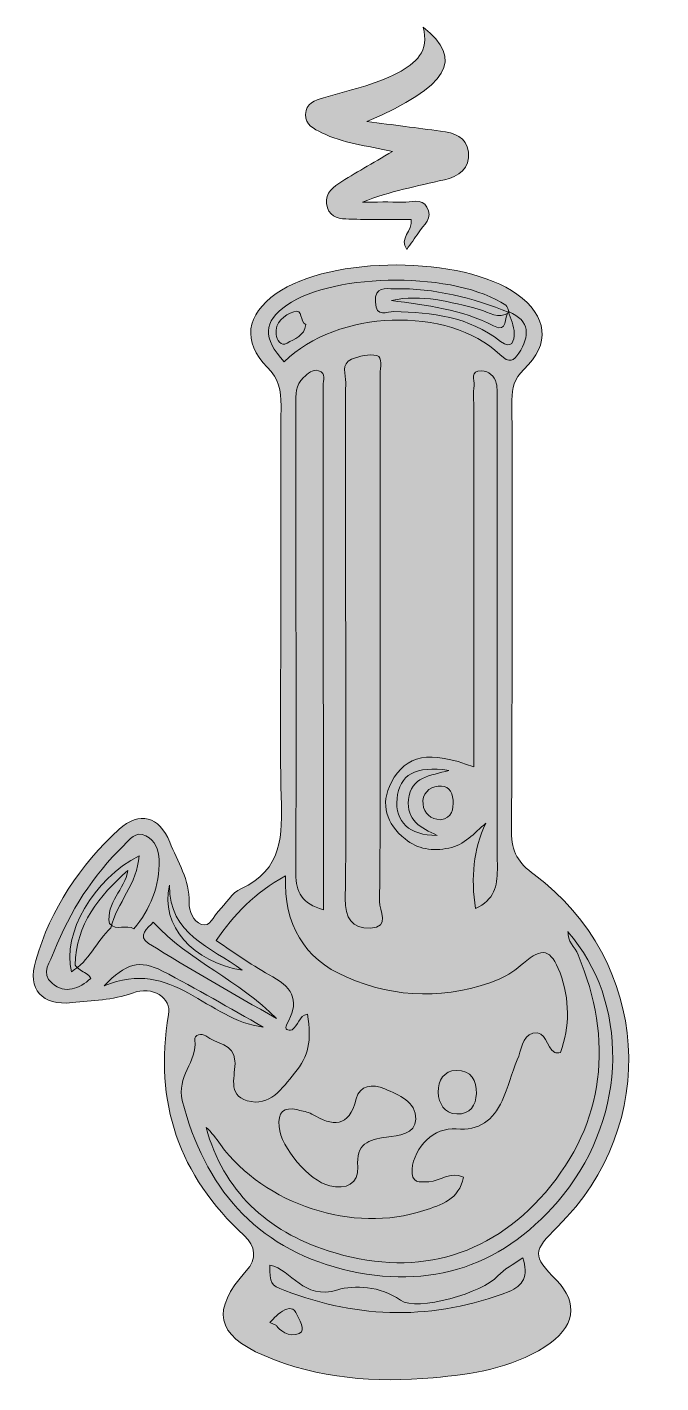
# Model space of a CAD drawing. Extents: x 697 to 1208, y -1500 to -406.
import ezdxf

# ---------------------------------------------------------------- set-up
doc = ezdxf.new("R2010")
doc.units = 0
doc.header["$MEASUREMENT"] = 0
doc.layers.add('katman 1', color=7, linetype='Continuous')

msp = doc.modelspace()

# ---------------------------------------------------------------- hatches: boundary and pattern name
at = {"layer": 'katman 1', "true_color": 0xffffff}
h = msp.add_hatch(color=7, dxfattribs=at)
h.dxf.hatch_style = 2
edge = h.paths.add_edge_path()
edge.add_spline(control_points=[(991.5, -506.4), (970.2, -501.7), (951.5, -499.8), (934.5, -491.4), (928, -488.2), (921.3, -485), (921.4, -476.6), (921.5, -467.6), (929.2, -465.1), (935.7, -463.2), (955.8, -457.1), (976.7, -453.1), (995.6, -443.1), (1010.2, -435.4), (1021.4, -425.7), (1016, -406.2), (1049.5, -432), (1036.6, -454.2), (970.8, -482.3), (992.4, -485.1), (1011.3, -487.6), (1030.2, -490), (1041, -491.3), (1051.1, -494.8), (1052.6, -506.8), (1054.3, -520.2), (1044.5, -526.7), (1033.2, -529.3), (1011.3, -534.5), (989.3, -538.5), (967.3, -547.3), (978.1, -547.3), (988.9, -547), (999.7, -547.4), (1006.4, -547.6), (1014.8, -543.9), (1019.2, -551.4), (1024.2, -559.9), (1016.6, -565.8), (1012.4, -572), (1009.3, -576.5), (1006.1, -580.9), (1002.9, -585.4), (996.5, -576.7), (1007.8, -570.5), (1006.4, -561.2), (989.8, -561.2), (973.1, -561.5), (956.3, -561), (949.4, -560.9), (941.7, -560.1), (939, -551.8), (936, -542.7), (941.5, -536.5), (948.2, -532.2), (961.2, -523.8), (974.7, -516.3), (991.5, -506.4)], knot_values=[0, 0, 0, 0, 1, 1, 1, 2, 2, 2, 3, 3, 3, 4, 4, 4, 5, 5, 5, 6, 6, 6, 7, 7, 7, 8, 8, 8, 9, 9, 9, 10, 10, 10, 11, 11, 11, 12, 12, 12, 13, 13, 13, 14, 14, 14, 15, 15, 15, 16, 16, 16, 17, 17, 17, 18, 18, 18, 19, 19, 19, 19], degree=3, periodic=1)
h = msp.add_hatch(color=7, dxfattribs=at)
h.dxf.hatch_style = 2
edge = h.paths.add_edge_path()
edge.add_spline(control_points=[(901.5, -883.3), (901.5, -826), (901.2, -768.7), (901.6, -711.5), (901.7, -699.3), (900, -690), (890.4, -680.4), (870, -659.9), (873.7, -638), (897.7, -621.1), (941.4, -590.1), (1048, -590.3), (1091.6, -621.5), (1116.3, -639), (1119.1, -661.6), (1097.3, -682.3), (1089.3, -689.9), (1087.6, -697.1), (1087.7, -706.9), (1087.8, -823.1), (1088, -939.2), (1087.3, -1055.3), (1087.2, -1071.2), (1092.9, -1080.3), (1105.6, -1089.7), (1199.3, -1159.3), (1207.7, -1291.6), (1124.5, -1373.6), (1104.2, -1393.5), (1104.1, -1396.8), (1123.5, -1416.7), (1141.7, -1435.2), (1138.6, -1455.1), (1114.1, -1470.6), (1086.8, -1487.9), (1055.6, -1492.6), (1024.3, -1495.4), (977.7, -1499.6), (931.5, -1496.3), (888.1, -1477.6), (848.8, -1460.8), (845.3, -1440.9), (873.5, -1409.3), (882.3, -1399.5), (881.3, -1389.4), (872, -1380.8), (819.4, -1332.4), (798.8, -1273.3), (811, -1202.6), (813.4, -1188.9), (798.4, -1179.1), (781.8, -1185.2), (765.8, -1191.1), (749.5, -1191), (733.3, -1192.9), (709, -1195.7), (697, -1182.2), (703.9, -1158.9), (716.1, -1117.4), (739.4, -1082.1), (771.1, -1053.1), (787.4, -1038.2), (803.6, -1042.7), (811.9, -1063.4), (818.3, -1079.2), (828, -1093.9), (827.6, -1112.1), (827.4, -1119), (830.7, -1127.4), (837.5, -1129.8), (844.7, -1132.3), (846.9, -1123.4), (851.1, -1119.2), (857.1, -1113), (862, -1104.4), (869.3, -1101.1), (902.9, -1085.8), (902.7, -1057.5), (901.8, -1026.9), (900.4, -979.1), (901.5, -931.2), (901.5, -883.3)], knot_values=[0, 0, 0, 0, 1, 1, 1, 2, 2, 2, 3, 3, 3, 4, 4, 4, 5, 5, 5, 6, 6, 6, 7, 7, 7, 8, 8, 8, 9, 9, 9, 10, 10, 10, 11, 11, 11, 12, 12, 12, 13, 13, 13, 14, 14, 14, 15, 15, 15, 16, 16, 16, 17, 17, 17, 18, 18, 18, 19, 19, 19, 20, 20, 20, 21, 21, 21, 22, 22, 22, 23, 23, 23, 24, 24, 24, 25, 25, 25, 26, 26, 26, 27, 27, 27, 27], degree=3, periodic=1)
h = msp.add_hatch(color=7, dxfattribs=at)
h.dxf.hatch_style = 2
edge = h.paths.add_edge_path()
edge.add_spline(control_points=[(1084.9, -635.6), (1086.5, -641.4), (1089.5, -647.1), (1089.5, -652.9), (1089.5, -658.9), (1087.7, -666.8), (1078.5, -659.6), (1053.1, -639.7), (1023.3, -636.3), (992.6, -635.5), (987.3, -635.4), (978, -641), (977.6, -627.9), (977.1, -614.8), (985.5, -617.3), (993, -617.2), (1025.3, -616.6), (1055.7, -624.5), (1085.5, -636.2), (1085.4, -636.2), (1084.9, -635.6), (1084.9, -635.6)], knot_values=[0, 0, 0, 0, 1, 1, 1, 2, 2, 2, 3, 3, 3, 4, 4, 4, 5, 5, 5, 6, 6, 6, 7, 7, 7, 7], degree=3, periodic=1)
h = msp.add_hatch(color=7, dxfattribs=at)
h.dxf.hatch_style = 2
edge = h.paths.add_edge_path()
edge.add_spline(control_points=[(921.6, -646.1), (920.6, -655.2), (912.3, -657.6), (906.5, -661.1), (901.6, -664.1), (898.1, -658.3), (897.6, -654.1), (896.6, -644), (904.2, -638.4), (911.9, -635.7), (919.7, -632.9), (916.3, -643.9), (921.6, -646.1)], knot_values=[0, 0, 0, 0, 1, 1, 1, 2, 2, 2, 3, 3, 3, 4, 4, 4, 4], degree=3, periodic=1)
h = msp.add_hatch(color=7, dxfattribs=at)
h.dxf.hatch_style = 2
edge = h.paths.add_edge_path()
edge.add_spline(control_points=[(1036.9, -1005.6), (1022, -1010.1), (1006.2, -1010.6), (1004.3, -1029), (1002.6, -1045.7), (1014.2, -1052.1), (1027.3, -1058), (1004.8, -1058.1), (993.3, -1047.2), (995.1, -1028.4), (996.9, -1009.2), (1009.9, -1001.6), (1036.9, -1005.6)], knot_values=[0, 0, 0, 0, 1, 1, 1, 2, 2, 2, 3, 3, 3, 4, 4, 4, 4], degree=3, periodic=1)
h = msp.add_hatch(color=7, dxfattribs=at)
h.dxf.hatch_style = 2
edge = h.paths.add_edge_path()
edge.add_spline(control_points=[(1030.1, -1045.4), (1022.1, -1045), (1016.8, -1040.4), (1016, -1032.8), (1015.2, -1024.7), (1020.6, -1019.2), (1028.3, -1018.3), (1035.5, -1017.4), (1039.8, -1022.1), (1040.2, -1029.6), (1040.6, -1037), (1039.6, -1043.8), (1030.1, -1045.4)], knot_values=[0, 0, 0, 0, 1, 1, 1, 2, 2, 2, 3, 3, 3, 4, 4, 4, 4], degree=3, periodic=1)
h = msp.add_hatch(color=7, dxfattribs=at)
h.dxf.hatch_style = 2
edge = h.paths.add_edge_path()
edge.add_spline(control_points=[(764.4, -1132.5), (753, -1143.5), (747, -1159.5), (732.7, -1168), (725.1, -1137.5), (750.4, -1093.3), (787.2, -1074.5), (785.9, -1096.8), (769.4, -1112.5), (764.4, -1132.5)], knot_values=[0, 0, 0, 0, 1, 1, 1, 2, 2, 2, 3, 3, 3, 3], degree=3, periodic=1)
h = msp.add_hatch(color=7, dxfattribs=at)
h.dxf.hatch_style = 2
edge = h.paths.add_edge_path()
edge.add_spline(control_points=[(1028.1, -1265.1), (1028.6, -1255.5), (1032.4, -1247.9), (1042.9, -1247.6), (1055.2, -1247.1), (1059.1, -1256.1), (1059, -1266.2), (1058.8, -1275.7), (1053.8, -1283.1), (1043.2, -1282.7), (1032.6, -1282.3), (1029.1, -1274.4), (1028.1, -1265.1)], knot_values=[0, 0, 0, 0, 1, 1, 1, 2, 2, 2, 3, 3, 3, 4, 4, 4, 4], degree=3, periodic=1)
h = msp.add_hatch(color=7, dxfattribs=at)
h.dxf.hatch_style = 2
edge = h.paths.add_edge_path()
edge.add_spline(control_points=[(915.2, -1279.4), (919, -1280.5), (923.1, -1280.8), (926.4, -1282.8), (943.3, -1292.8), (956.1, -1294.2), (962.2, -1270.5), (965.1, -1259.3), (975.3, -1258.3), (985.2, -1262.5), (996.8, -1267.3), (1010.4, -1272.8), (1010.2, -1286.9), (1009.9, -1299.1), (996.2, -1300), (986.5, -1301.4), (972, -1303.5), (962, -1306.6), (963.4, -1325.4), (964.4, -1338.8), (953.9, -1344), (940.8, -1340.7), (924.1, -1336.5), (901.5, -1309.9), (900, -1292.9), (899, -1281.6), (903.5, -1276.5), (915.2, -1279.4)], knot_values=[0, 0, 0, 0, 1, 1, 1, 2, 2, 2, 3, 3, 3, 4, 4, 4, 5, 5, 5, 6, 6, 6, 7, 7, 7, 8, 8, 8, 9, 9, 9, 9], degree=3, periodic=1)

# ---------------------------------------------------------------- linework, layer by layer
at = {"layer": 'katman 1', "lineweight": 0}
for points, knots in [([(991.5, -506.4), (970.2, -501.7), (951.5, -499.8), (934.5, -491.4), (928, -488.2), (921.3, -485), (921.4, -476.6), (921.5, -467.6), (929.2, -465.1), (935.7, -463.2), (955.8, -457.1), (976.7, -453.1), (995.6, -443.1), (1010.2, -435.4), (1021.4, -425.7), (1016, -406.2), (1049.5, -432), (1036.6, -454.2), (970.8, -482.3), (992.4, -485.1), (1011.3, -487.6), (1030.2, -490), (1041, -491.3), (1051.1, -494.8), (1052.6, -506.8), (1054.3, -520.2), (1044.5, -526.7), (1033.2, -529.3), (1011.3, -534.5), (989.3, -538.5), (967.3, -547.3), (978.1, -547.3), (988.9, -547), (999.7, -547.4), (1006.4, -547.6), (1014.8, -543.9), (1019.2, -551.4), (1024.2, -559.9), (1016.6, -565.8), (1012.4, -572), (1009.3, -576.5), (1006.1, -580.9), (1002.9, -585.4), (996.5, -576.7), (1007.8, -570.5), (1006.4, -561.2), (989.8, -561.2), (973.1, -561.5), (956.3, -561), (949.4, -560.9), (941.7, -560.1), (939, -551.8), (936, -542.7), (941.5, -536.5), (948.2, -532.2), (961.2, -523.8), (974.7, -516.3), (991.5, -506.4)], [0, 0, 0, 0, 1, 1, 1, 2, 2, 2, 3, 3, 3, 4, 4, 4, 5, 5, 5, 6, 6, 6, 7, 7, 7, 8, 8, 8, 9, 9, 9, 10, 10, 10, 11, 11, 11, 12, 12, 12, 13, 13, 13, 14, 14, 14, 15, 15, 15, 16, 16, 16, 17, 17, 17, 18, 18, 18, 19, 19, 19, 19]), ([(901.5, -883.3), (901.5, -826), (901.2, -768.7), (901.6, -711.5), (901.7, -699.3), (900, -690), (890.4, -680.4), (870, -659.9), (873.7, -638), (897.7, -621.1), (941.4, -590.1), (1048, -590.3), (1091.6, -621.5), (1116.3, -639), (1119.1, -661.6), (1097.3, -682.3), (1089.3, -689.9), (1087.6, -697.1), (1087.7, -706.9), (1087.8, -823.1), (1088, -939.2), (1087.3, -1055.3), (1087.2, -1071.2), (1092.9, -1080.3), (1105.6, -1089.7), (1199.3, -1159.3), (1207.7, -1291.6), (1124.5, -1373.6), (1104.2, -1393.5), (1104.1, -1396.8), (1123.5, -1416.7), (1141.7, -1435.2), (1138.6, -1455.1), (1114.1, -1470.6), (1086.8, -1487.9), (1055.6, -1492.6), (1024.3, -1495.4), (977.7, -1499.6), (931.5, -1496.3), (888.1, -1477.6), (848.8, -1460.8), (845.3, -1440.9), (873.5, -1409.3), (882.3, -1399.5), (881.3, -1389.4), (872, -1380.8), (819.4, -1332.4), (798.8, -1273.3), (811, -1202.6), (813.4, -1188.9), (798.4, -1179.1), (781.8, -1185.2), (765.8, -1191.1), (749.5, -1191), (733.3, -1192.9), (709, -1195.7), (697, -1182.2), (703.9, -1158.9), (716.1, -1117.4), (739.4, -1082.1), (771.1, -1053.1), (787.4, -1038.2), (803.6, -1042.7), (811.9, -1063.4), (818.3, -1079.2), (828, -1093.9), (827.6, -1112.1), (827.4, -1119), (830.7, -1127.4), (837.5, -1129.8), (844.7, -1132.3), (846.9, -1123.4), (851.1, -1119.2), (857.1, -1113), (862, -1104.4), (869.3, -1101.1), (902.9, -1085.8), (902.7, -1057.5), (901.8, -1026.9), (900.4, -979.1), (901.5, -931.2), (901.5, -883.3)], [0, 0, 0, 0, 1, 1, 1, 2, 2, 2, 3, 3, 3, 4, 4, 4, 5, 5, 5, 6, 6, 6, 7, 7, 7, 8, 8, 8, 9, 9, 9, 10, 10, 10, 11, 11, 11, 12, 12, 12, 13, 13, 13, 14, 14, 14, 15, 15, 15, 16, 16, 16, 17, 17, 17, 18, 18, 18, 19, 19, 19, 20, 20, 20, 21, 21, 21, 22, 22, 22, 23, 23, 23, 24, 24, 24, 25, 25, 25, 26, 26, 26, 27, 27, 27, 27]), ([(1084.9, -635.6), (1102.8, -643.1), (1101.9, -655.5), (1093.2, -669.2), (1089.2, -675.3), (1085.9, -677.8), (1078, -670.3), (1036.2, -630.5), (946.4, -634.1), (904.2, -676), (886.5, -657.3), (887.2, -643.5), (906.3, -630.4), (945.4, -603.5), (1043, -603.5), (1082.7, -630.5), (1084.2, -631.5), (1084.6, -634.3), (1085.4, -636.2), (1076.7, -642.7), (1069.2, -635.9), (1061.3, -633.8), (1038.1, -627.8), (1015, -621.3), (990.5, -626.6), (1018.8, -630.7), (1047, -633.6), (1072.9, -647.1), (1084.9, -653.4), (1081.1, -639.8), (1084.9, -635.6)], [0, 0, 0, 0, 1, 1, 1, 2, 2, 2, 3, 3, 3, 4, 4, 4, 5, 5, 5, 6, 6, 6, 7, 7, 7, 8, 8, 8, 9, 9, 9, 10, 10, 10, 10]), ([(1084.9, -635.6), (1086.5, -641.4), (1089.5, -647.1), (1089.5, -652.9), (1089.5, -658.9), (1087.7, -666.8), (1078.5, -659.6), (1053.1, -639.7), (1023.3, -636.3), (992.6, -635.5), (987.3, -635.4), (978, -641), (977.6, -627.9), (977.1, -614.8), (985.5, -617.3), (993, -617.2), (1025.3, -616.6), (1055.7, -624.5), (1085.5, -636.2), (1085.4, -636.2), (1084.9, -635.6), (1084.9, -635.6)], [0, 0, 0, 0, 1, 1, 1, 2, 2, 2, 3, 3, 3, 4, 4, 4, 5, 5, 5, 6, 6, 6, 7, 7, 7, 7]), ([(921.6, -646.1), (920.6, -655.2), (912.3, -657.6), (906.5, -661.1), (901.6, -664.1), (898.1, -658.3), (897.6, -654.1), (896.6, -644), (904.2, -638.4), (911.9, -635.7), (919.7, -632.9), (916.3, -643.9), (921.6, -646.1)], [0, 0, 0, 0, 1, 1, 1, 2, 2, 2, 3, 3, 3, 4, 4, 4, 4]), ([(981.5, -902.2), (981.5, -971.9), (981.8, -1041.6), (981, -1111.3), (980.9, -1118.2), (989.9, -1132.3), (973.6, -1132.9), (958.7, -1133.4), (953, -1124.8), (953.3, -1108.8), (954.3, -1047.7), (953.8, -986.6), (953.7, -925.5), (953.7, -847.9), (953.5, -770.4), (953.7, -692.8), (953.8, -686.4), (949.7, -677.7), (958.4, -674.1), (964.7, -671.6), (972.6, -669.5), (978.7, -671.1), (983.8, -672.5), (981.4, -680.8), (981.4, -686), (981.5, -758.1), (981.5, -830.1), (981.5, -902.2)], [0, 0, 0, 0, 1, 1, 1, 2, 2, 2, 3, 3, 3, 4, 4, 4, 5, 5, 5, 6, 6, 6, 7, 7, 7, 8, 8, 8, 9, 9, 9, 9]), ([(935.7, -1118.1), (918.4, -1113.2), (913.6, -1103.5), (913.6, -1089.2), (913.8, -962.9), (913.6, -836.7), (913.5, -710.5), (913.5, -702.6), (913.1, -694.7), (919.8, -688.8), (923.4, -685.7), (926.7, -681.7), (931.9, -683.3), (938.3, -685.3), (935.5, -691.1), (935.5, -695.2), (935.7, -835.5), (935.7, -975.7), (935.7, -1118.1)], [0, 0, 0, 0, 1, 1, 1, 2, 2, 2, 3, 3, 3, 4, 4, 4, 5, 5, 5, 6, 6, 6, 6]), ([(1058.3, -1117.1), (1054.6, -1091.8), (1056.4, -1069.8), (1066.7, -1048.1), (1057, -1056.4), (1049.4, -1065.8), (1036.9, -1068.3), (1023.9, -1070.9), (1011.6, -1069.3), (1001.5, -1060.9), (986.7, -1048.6), (981, -1033.3), (990.6, -1015.1), (1002.4, -992.9), (1021, -989.4), (1056.9, -1002.8), (1056.9, -906.2), (1056.9, -810.1), (1056.9, -714), (1056.9, -707.7), (1056.4, -701.4), (1057.2, -695.2), (1057.7, -690.8), (1053.5, -682.9), (1063.2, -683.3), (1069.2, -683.6), (1073.5, -687.7), (1075, -693.3), (1076.2, -697.7), (1075.7, -702.6), (1075.7, -707.3), (1075.7, -833.4), (1075.6, -959.5), (1075.9, -1085.6), (1075.9, -1099.1), (1073.6, -1109.8), (1058.3, -1117.1)], [0, 0, 0, 0, 1, 1, 1, 2, 2, 2, 3, 3, 3, 4, 4, 4, 5, 5, 5, 6, 6, 6, 7, 7, 7, 8, 8, 8, 9, 9, 9, 10, 10, 10, 11, 11, 11, 12, 12, 12, 12]), ([(1036.9, -1005.6), (1022, -1010.1), (1006.2, -1010.6), (1004.3, -1029), (1002.6, -1045.7), (1014.2, -1052.1), (1027.3, -1058), (1004.8, -1058.1), (993.3, -1047.2), (995.1, -1028.4), (996.9, -1009.2), (1009.9, -1001.6), (1036.9, -1005.6)], [0, 0, 0, 0, 1, 1, 1, 2, 2, 2, 3, 3, 3, 4, 4, 4, 4]), ([(1030.1, -1045.4), (1022.1, -1045), (1016.8, -1040.4), (1016, -1032.8), (1015.2, -1024.7), (1020.6, -1019.2), (1028.3, -1018.3), (1035.5, -1017.4), (1039.8, -1022.1), (1040.2, -1029.6), (1040.6, -1037), (1039.6, -1043.8), (1030.1, -1045.4)], [0, 0, 0, 0, 1, 1, 1, 2, 2, 2, 3, 3, 3, 4, 4, 4, 4]), ([(748.4, -1173.4), (738.8, -1181.6), (727.9, -1186.5), (717.1, -1177.3), (707.6, -1169.2), (715.8, -1159.5), (718.9, -1151.5), (731.4, -1119.1), (750.1, -1090.5), (774.9, -1066.1), (779.4, -1061.6), (784.4, -1054.2), (792.6, -1058.3), (800.2, -1062.1), (803.1, -1069.5), (803.3, -1077.8), (803.8, -1099), (796.3, -1117.3), (783.1, -1133.5), (777.1, -1129.2), (768.8, -1135.6), (763.3, -1129.2), (760.3, -1112), (775.9, -1101.7), (778.1, -1086.3), (755.1, -1106.8), (736.2, -1129.5), (735.8, -1162.6), (737.8, -1166), (741.2, -1167.6), (744.5, -1169.3), (746.2, -1170.3), (747.5, -1171.6), (748.4, -1173.4)], [0, 0, 0, 0, 1, 1, 1, 2, 2, 2, 3, 3, 3, 4, 4, 4, 5, 5, 5, 6, 6, 6, 7, 7, 7, 8, 8, 8, 9, 9, 9, 10, 10, 10, 11, 11, 11, 11]), ([(764.4, -1132.5), (753, -1143.5), (747, -1159.5), (732.7, -1168), (725.1, -1137.5), (750.4, -1093.3), (787.2, -1074.5), (785.9, -1096.8), (769.4, -1112.5), (764.4, -1132.5)], [0, 0, 0, 0, 1, 1, 1, 2, 2, 2, 3, 3, 3, 3]), ([(1132.8, -1135.8), (1181.9, -1192.1), (1181.1, -1282.7), (1129.2, -1347.6), (1083.1, -1405.4), (1021.8, -1425.8), (950.9, -1407.8), (880.8, -1390), (839.9, -1341.6), (822, -1271.9), (817.1, -1252.7), (834.2, -1240.5), (832.1, -1223.1), (831.5, -1218.7), (837.8, -1217.3), (841, -1219.8), (849.1, -1226.2), (863.9, -1225.9), (864.5, -1239.8), (865.1, -1251.7), (857.8, -1267.2), (874.4, -1272), (892.6, -1277.3), (902.6, -1261.9), (912.4, -1249.9), (924.3, -1235.3), (926.1, -1224.7), (923, -1202.1), (915.8, -1203.5), (915.6, -1211.5), (910.6, -1214.8), (906.8, -1215.6), (904.4, -1214.9), (906.2, -1210.3), (916.2, -1193.5), (912.5, -1181.6), (894.9, -1172.1), (879.2, -1163.6), (864.7, -1152.9), (849.2, -1142.9), (863.8, -1121.8), (880.3, -1104.5), (905.1, -1090.7), (903.9, -1129.9), (920, -1157.4), (954, -1172.2), (994.7, -1189.8), (1036.2, -1190.6), (1077.5, -1173.9), (1084.5, -1171.1), (1091, -1166.1), (1096.9, -1161.1), (1112.2, -1148), (1119.1, -1149.5), (1126.4, -1168.9), (1134.3, -1190.3), (1134.3, -1211.8), (1126.9, -1233.2), (1125.1, -1233.2), (1123.3, -1233.8), (1122.1, -1233.1), (1115.2, -1229), (1115.4, -1214.8), (1104.6, -1217.6), (1095.5, -1220), (1095.4, -1231.4), (1092, -1239), (1087.4, -1249.8), (1084.6, -1261.4), (1079.7, -1272.1), (1072.6, -1287.5), (1061.4, -1296.5), (1042.7, -1294.8), (1025.1, -1293.1), (1008.8, -1309.4), (1007.2, -1327.3), (1006.2, -1338.9), (1013.5, -1337.6), (1020.8, -1337.3), (1029.9, -1337), (1037.9, -1328.7), (1048.5, -1333.6), (1045.5, -1351.7), (1030.4, -1356.1), (1016.8, -1360.6), (959.6, -1379.3), (888.6, -1356), (852.7, -1307.3), (849.1, -1302.5), (845.9, -1297.4), (841.2, -1293.6), (855.3, -1344.9), (890.4, -1377.3), (939.6, -1393.1), (1007.1, -1414.9), (1068.5, -1399.6), (1114.6, -1345.9), (1163.2, -1289.3), (1169.5, -1223.3), (1141, -1154.3), (1138.4, -1148), (1131.9, -1143.4), (1133.1, -1135.5), (1133.1, -1135.5), (1132.8, -1135.8), (1132.8, -1135.8)], [0, 0, 0, 0, 1, 1, 1, 2, 2, 2, 3, 3, 3, 4, 4, 4, 5, 5, 5, 6, 6, 6, 7, 7, 7, 8, 8, 8, 9, 9, 9, 10, 10, 10, 11, 11, 11, 12, 12, 12, 13, 13, 13, 14, 14, 14, 15, 15, 15, 16, 16, 16, 17, 17, 17, 18, 18, 18, 19, 19, 19, 20, 20, 20, 21, 21, 21, 22, 22, 22, 23, 23, 23, 24, 24, 24, 25, 25, 25, 26, 26, 26, 27, 27, 27, 28, 28, 28, 29, 29, 29, 30, 30, 30, 31, 31, 31, 32, 32, 32, 33, 33, 33, 34, 34, 34, 35, 35, 35, 35]), ([(811.7, -1098.2), (811.4, -1138.2), (845.1, -1147.9), (870.4, -1166.7), (830.7, -1160.5), (804.2, -1130.6), (811.7, -1098.2)], [0, 0, 0, 0, 1, 1, 1, 2, 2, 2, 2]), ([(798.5, -1128), (828, -1159.7), (868.3, -1175.1), (897.9, -1205.8), (863.4, -1185.7), (828.5, -1166.3), (794.8, -1145.1), (785.1, -1139), (794.6, -1132.7), (798.5, -1128)], [0, 0, 0, 0, 1, 1, 1, 2, 2, 2, 3, 3, 3, 3]), ([(887.3, -1212.6), (842.7, -1207.7), (814.2, -1155.9), (759.1, -1179.4), (776.4, -1161.2), (787.6, -1157.9), (806.1, -1167.4), (833.6, -1181.6), (860.2, -1197.4), (887.3, -1212.6)], [0, 0, 0, 0, 1, 1, 1, 2, 2, 2, 3, 3, 3, 3]), ([(1028.1, -1265.1), (1028.6, -1255.5), (1032.4, -1247.9), (1042.9, -1247.6), (1055.2, -1247.1), (1059.1, -1256.1), (1059, -1266.2), (1058.8, -1275.7), (1053.8, -1283.1), (1043.2, -1282.7), (1032.6, -1282.3), (1029.1, -1274.4), (1028.1, -1265.1)], [0, 0, 0, 0, 1, 1, 1, 2, 2, 2, 3, 3, 3, 4, 4, 4, 4]), ([(915.2, -1279.4), (919, -1280.5), (923.1, -1280.8), (926.4, -1282.8), (943.3, -1292.8), (956.1, -1294.2), (962.2, -1270.5), (965.1, -1259.3), (975.3, -1258.3), (985.2, -1262.5), (996.8, -1267.3), (1010.4, -1272.8), (1010.2, -1286.9), (1009.9, -1299.1), (996.2, -1300), (986.5, -1301.4), (972, -1303.5), (962, -1306.6), (963.4, -1325.4), (964.4, -1338.8), (953.9, -1344), (940.8, -1340.7), (924.1, -1336.5), (901.5, -1309.9), (900, -1292.9), (899, -1281.6), (903.5, -1276.5), (915.2, -1279.4)], [0, 0, 0, 0, 1, 1, 1, 2, 2, 2, 3, 3, 3, 4, 4, 4, 5, 5, 5, 6, 6, 6, 7, 7, 7, 8, 8, 8, 9, 9, 9, 9]), ([(1096.4, -1398.6), (1101.3, -1413.5), (1096.4, -1421.5), (1085.4, -1425.8), (1025.1, -1449.2), (964.7, -1448.2), (904.6, -1425.1), (892.5, -1420.5), (892.9, -1419.3), (892.6, -1404.6), (910.7, -1408.4), (919, -1433.2), (947.3, -1424.5), (960.3, -1420.6), (981.6, -1421.2), (997.8, -1432.9), (1011.2, -1442.5), (1064.7, -1426.7), (1076.4, -1413.3), (1081.3, -1407.7), (1088.6, -1404.2), (1096.4, -1398.6)], [0, 0, 0, 0, 1, 1, 1, 2, 2, 2, 3, 3, 3, 4, 4, 4, 5, 5, 5, 6, 6, 6, 7, 7, 7, 7]), ([(892.6, -1450.8), (892.6, -1450.8), (908.3, -1432.4), (913.5, -1442.9), (918.6, -1453.4), (922.4, -1458.6), (913.5, -1460.5), (904.6, -1462.5), (897.9, -1453.4), (897.9, -1453.4), (897.9, -1453.4), (892.6, -1450.8), (892.6, -1450.8)], [0, 0, 0, 0, 1, 1, 1, 2, 2, 2, 3, 3, 3, 4, 4, 4, 4])]:
    msp.add_open_spline(points, degree=3, knots=knots, dxfattribs=at)

doc.saveas('drawing.dxf')
